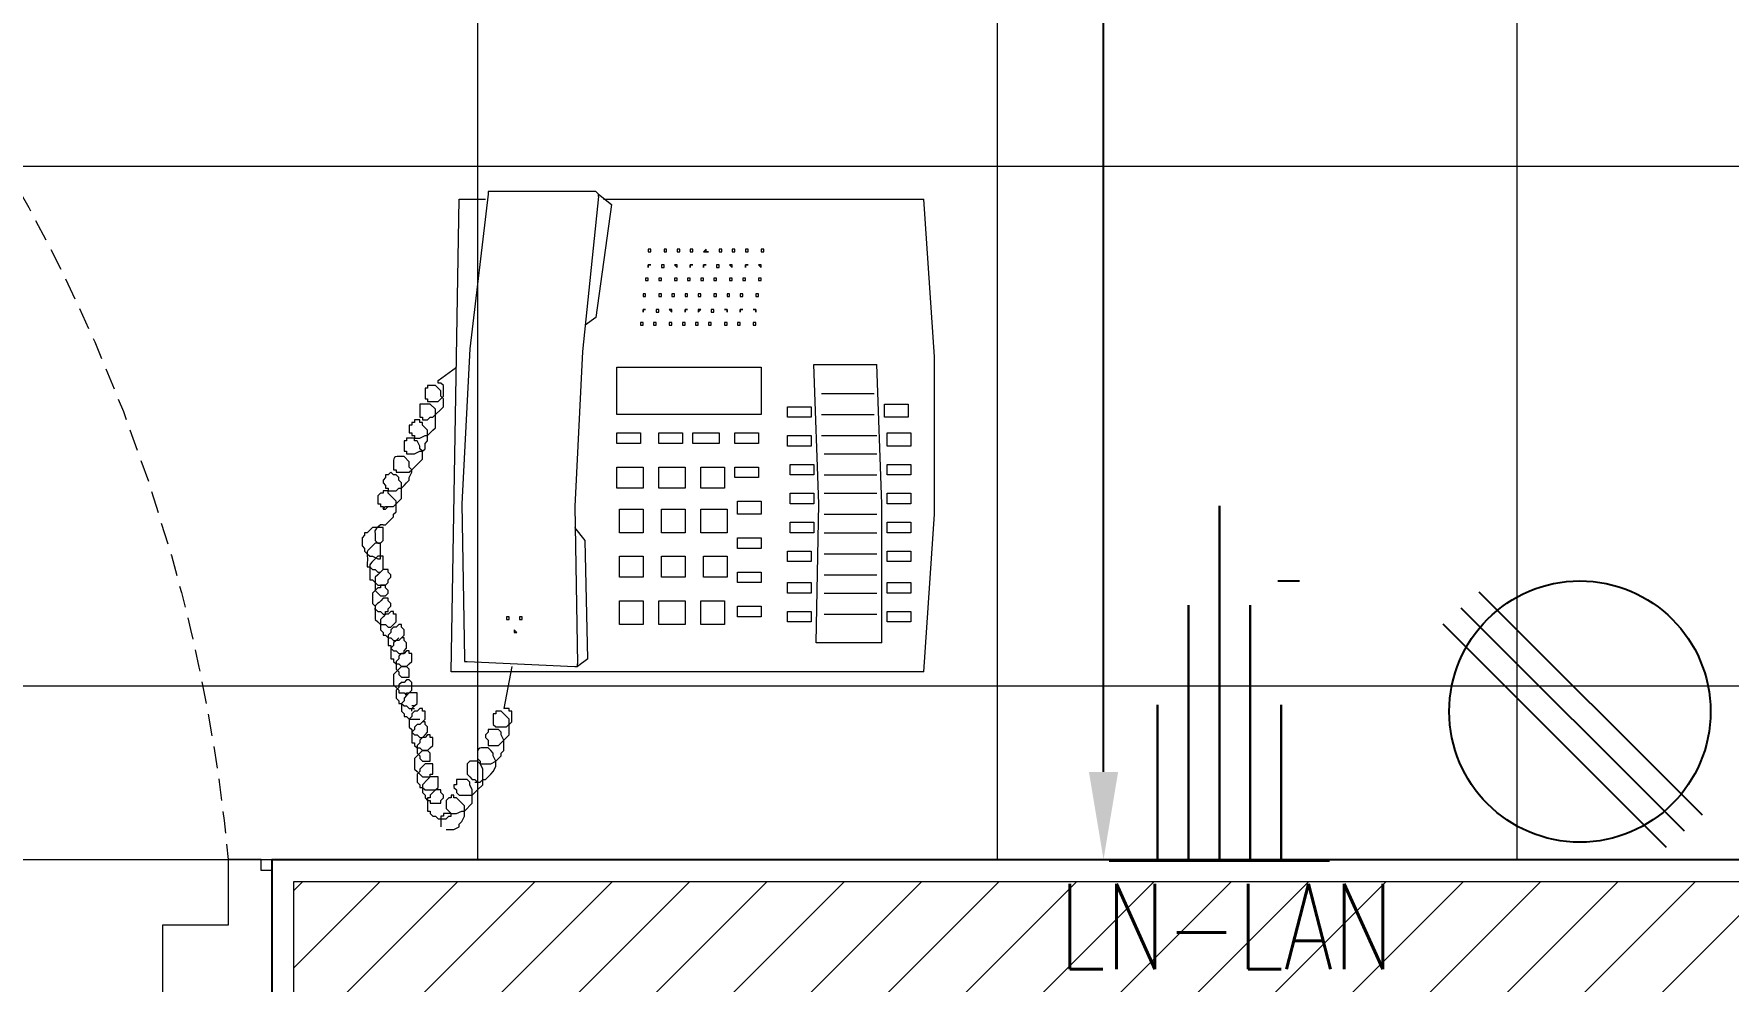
# Model space of a CAD drawing. Header units: inches. Extents: x 112 to 4169, y -2569 to 841.
# Drawn here: x 742.41 to 781.12, y -2163.07 to -2141.42 of the extents above; entities that cross this region are included whole.
import ezdxf

# ---------------------------------------------------------------- set-up
doc = ezdxf.new("R2010")
doc.units = ezdxf.units.IN
doc.header["$MEASUREMENT"] = 0
doc.linetypes.add('DASHED', pattern=[0.75, 0.5, -0.25])
doc.layers.get('Defpoints').update_dxf_attribs({"lineweight": 0})
for name, color, linetype, lineweight in [('DOOR', 115, 'Continuous', 15), ('E-LAN', 6, 'Continuous', 30), ('FLOOR TILE', 40, 'Continuous', 15), ('HACTH', 8, 'Continuous', 9), ('Plaster Line', 254, 'Continuous', 15)]:
    doc.layers.add(name, color=color, linetype=linetype, lineweight=lineweight)
for name, color, linetype in [('Layer 1', 7, 'Continuous'), ('Sockets', 7, 'Continuous'), ('wall 05', 253, 'Continuous')]:
    doc.layers.add(name, color=color, linetype=linetype)
doc.styles.get("Standard").update_dxf_attribs({"font": 'arial.ttf'})
doc.styles.add('TAVE1', font='ROMANS.shx', dxfattribs={"width": 0.75})
doc.dimstyles.get("Standard").update_dxf_attribs({"dimtxt": 3, "dimasz": 2, "dimexe": 0.18, "dimexo": 0.0625, "dimgap": 0.09, "dimtad": 0, "dimtih": 1, "dimtoh": 1, "dimdec": 0, "dimzin": 0, "dimdsep": 46, "dimtxsty": 'Standard', "dimcen": 0.09, "dimclrd": 5, "dimadec": 0, "dimazin": 0, "dimtfac": 1, "dimtdec": 0, "dimtofl": 0, "dimtmove": 0, "dimatfit": 3, "dimfxl": 1, "dimtolj": 1, "dimtzin": 0, "dimarcsym": 0})

# ---------------------------------------------------------------- blocks, each defined once
blk = doc.blocks.new('A$C5AAA0143')
at = {"layer": 'Defpoints'}
blk.add_lwpolyline([(-39.75, 5), (-40, 5), (-40, 4.75), (-39.75, 4.75)], close=True, dxfattribs=at)
at = {"layer": 'DOOR'}
blk.add_lwpolyline([(-39, 5), (-39, 3.5), (-37.5, 3.5), (-37.5, 0.25), (-37.75, 0.25), (-37.75, 0), (-39.75, 0), (-39.75, 0.25), (-40, 0.25), (-40, 4.75), (-39.75, 4.75), (-39.75, 5), (-39, 5)], dxfattribs=at)
at = {"layer": 'DOOR', "linetype": 'DASHED', "lineweight": 0}
blk.add_arc((-0.494, 1.362), 38.677, 92.9729, 174.603, dxfattribs=at)
at = {"layer": 'HACTH', "lineweight": 0, "ltscale": 10}
blk.add_line((-1.5, 5), (-39, 5), dxfattribs=at)
blk = doc.blocks.new('TELEPHONE')
at = {"layer": 'Layer 1', "lineweight": 9}
for points in [[(10.92, 14.4), (10.74, 14.4), (10.62, 14.34), (10.62, 14.28), (10.56, 14.22), (10.5, 14.1), (10.5, 13.86), (10.56, 13.8), (10.62, 13.74), (10.68, 13.68)], [(10.8, 14.1), (10.8, 14.04), (10.98, 14.04), (10.98, 14.1), (11.04, 14.1), (11.04, 14.34)], [(10.74, 14.04), (10.68, 14.04), (10.56, 13.98), (10.5, 13.98), (10.32, 13.8), (10.32, 13.5), (10.38, 13.38), (10.38, 13.32), (10.44, 13.26)], [(10.92, 13.92), (10.86, 13.98), (10.8, 14.04), (10.68, 14.04)], [(11.1, 13.5), (11.16, 13.5), (11.28, 13.62), (11.28, 13.68), (11.34, 13.68), (11.34, 13.98), (11.28, 13.98), (11.28, 14.04), (11.22, 14.1), (11.16, 14.1), (11.1, 14.16), (10.92, 14.16), (10.86, 14.1), (10.8, 14.1)], [(10.5, 13.62), (10.32, 13.62), (10.26, 13.56), (10.2, 13.5), (10.08, 13.38), (10.08, 13.02), (10.14, 12.9), (10.2, 12.84)], [(10.68, 13.5), (10.68, 13.56), (10.62, 13.62), (10.5, 13.62)], [(10.68, 13.68), (10.74, 13.68), (10.74, 13.62), (10.8, 13.62), (10.8, 13.68), (10.86, 13.68), (10.92, 13.74), (10.92, 13.8)], [(10.92, 13.8), (10.92, 13.92)], [(11.1, 13.8), (11.04, 13.8), (11.04, 13.74), (10.98, 13.68), (10.98, 13.62), (11.04, 13.56)], [(11.04, 13.561), (11.04, 13.5), (11.1, 13.5)], [(11.16, 13.2), (11.28, 13.2), (11.34, 13.26), (11.46, 13.38), (11.46, 13.56), (11.4, 13.62), (11.4, 13.68), (11.34, 13.74), (11.28, 13.74), (11.28, 13.8), (11.1, 13.8)], [(10.26, 13.32), (10.14, 13.32), (10.08, 13.26), (10.02, 13.26), (9.96, 13.2), (9.9, 13.14), (9.84, 13.08), (9.78, 12.96), (9.78, 12.84), (9.84, 12.72), (9.84, 12.66), (9.9, 12.6), (9.96, 12.54)], [(10.44, 13.08), (10.44, 13.14), (10.38, 13.2), (10.32, 13.26), (10.26, 13.26), (10.2, 13.32), (10.14, 13.32)], [(10.44, 13.26), (10.68, 13.26), (10.68, 13.38), (10.74, 13.38)], [(10.74, 13.38), (10.74, 13.44), (10.68, 13.5)], [(11.22, 13.5), (11.16, 13.5), (11.1, 13.44)], [(11.1, 13.44), (11.1, 13.26)], [(11.1, 13.26), (11.1, 13.2), (11.16, 13.2)], [(11.22, 12.96), (11.22, 12.9), (11.4, 12.9), (11.46, 12.96), (11.52, 13.021), (11.52, 13.08), (11.58, 13.14), (11.58, 13.32), (11.52, 13.38), (11.52, 13.44), (11.46, 13.44), (11.4, 13.5), (11.16, 13.5)], [(11.34, 13.2), (11.28, 13.2), (11.28, 13.14), (11.22, 13.14), (11.22, 12.96)], [(11.34, 12.6), (11.46, 12.6), (11.52, 12.66), (11.58, 12.72), (11.64, 12.78), (11.64, 13.021), (11.58, 13.08), (11.52, 13.14), (11.46, 13.2), (11.34, 13.2)], [(10.02, 12.9), (9.9, 12.9), (9.78, 12.84), (9.72, 12.78), (9.66, 12.72), (9.66, 12.66), (9.6, 12.6), (9.6, 12.36), (9.66, 12.24), (9.66, 12.18), (9.72, 12.12)], [(10.2, 12.78), (10.14, 12.84), (10.14, 12.9), (10.02, 12.9)], [(10.2, 12.84), (10.38, 12.84), (10.44, 12.9), (10.44, 12.96)], [(10.44, 12.96), (10.44, 13.08)], [(11.4, 12.84), (11.28, 12.84), (11.28, 12.78)], [(11.28, 12.24), (11.34, 12.24), (11.4, 12.3), (11.46, 12.3), (11.52, 12.36), (11.52, 12.42), (11.58, 12.48), (11.58, 12.66), (11.52, 12.72), (11.52, 12.78), (11.46, 12.84), (11.4, 12.84)], [(11.28, 12.78), (11.28, 12.66), (11.34, 12.6)], [(9.9, 12.48), (9.72, 12.48), (9.48, 12.24), (9.48, 11.88), (9.6, 11.76)], [(9.96, 12.36), (9.96, 12.48), (9.78, 12.48)], [(11.34, 12.6), (11.28, 12.54), (11.22, 12.48), (11.22, 12.3)], [(11.4, 11.94), (11.46, 11.94), (11.52, 12), (11.58, 12), (11.64, 12.061), (11.64, 12.12), (11.7, 12.18), (11.7, 12.42), (11.64, 12.42), (11.64, 12.48), (11.58, 12.54), (11.52, 12.54), (11.46, 12.6), (11.34, 12.6)], [(9.66, 12.06), (9.54, 12.06), (9.42, 11.94), (9.42, 11.7), (9.48, 11.7), (9.48, 11.64), (9.6, 11.64)], [(9.84, 12), (9.78, 12.06), (9.66, 12.06)], [(9.72, 12.12), (9.96, 12.12), (9.96, 12.18), (10.02, 12.24)], [(9.84, 11.82), (9.84, 12)], [(10.02, 12.24), (10.02, 12.3), (9.96, 12.36)], [(11.22, 12.3), (11.28, 12.3), (11.28, 12.24)], [(11.4, 12.24), (11.34, 12.18), (11.34, 12.06), (11.4, 12)], [(11.46, 11.64), (11.52, 11.64), (11.58, 11.7), (11.64, 11.7), (11.7, 11.76), (11.7, 11.82), (11.76, 11.88), (11.76, 12.061), (11.7, 12.12), (11.7, 12.18), (11.64, 12.24), (11.58, 12.24), (11.52, 12.3), (11.46, 12.3), (11.4, 12.24)], [(11.4, 12), (11.4, 11.94)], [(11.52, 12), (11.46, 11.94)], [(9.42, 10.68), (9.6, 11.64)], [(9.6, 11.76), (9.66, 11.7), (9.78, 11.7), (9.78, 11.76), (9.84, 11.76), (9.84, 11.82)], [(11.46, 11.94), (11.4, 11.88), (11.4, 11.7)], [(11.4, 11.7), (11.46, 11.7), (11.46, 11.64)], [(11.64, 11.28), (11.76, 11.28), (11.82, 11.34), (11.88, 11.4), (11.88, 11.46), (11.94, 11.52), (11.94, 11.7), (11.88, 11.76), (11.88, 11.82), (11.82, 11.82), (11.76, 11.88), (11.52, 11.88)], [(11.7, 11.7), (11.7, 11.64), (11.64, 11.64)], [(11.76, 10.98), (11.82, 10.98), (11.88, 11.04), (11.94, 11.04), (12, 11.1), (12, 11.16), (12.06, 11.22), (12.06, 11.4), (12, 11.46), (12, 11.52), (11.94, 11.52), (11.88, 11.58), (11.82, 11.58), (11.76, 11.64), (11.7, 11.64), (11.64, 11.58), (11.7, 11.58)], [(11.64, 11.58), (11.58, 11.52)], [(11.58, 11.52), (11.58, 11.34)], [(11.58, 11.34), (11.58, 11.28), (11.64, 11.28)], [(11.76, 11.28), (11.7, 11.22), (11.7, 11.04)], [(11.82, 11.34), (11.82, 11.28), (11.76, 11.28)], [(11.82, 10.68), (11.94, 10.68), (12.06, 10.8), (12.12, 10.86), (12.12, 11.1), (12.06, 11.16), (12, 11.22), (12, 11.28), (11.88, 11.28), (11.82, 11.34)], [(11.7, 11.04), (11.76, 10.98)], [(11.88, 10.92), (11.76, 10.92), (11.76, 10.86)], [(11.76, 10.32), (11.82, 10.32), (11.88, 10.38), (11.94, 10.38), (12, 10.44), (12, 10.5), (12.06, 10.56), (12.06, 10.74), (12, 10.8), (12, 10.86), (11.94, 10.92), (11.88, 10.92)], [(11.76, 10.86), (11.76, 10.74)], [(0, 10.8), (-0.24, 7.2), (-0.24, 3.6), (0, 0)], [(0, 10.8), (10.8, 10.8)], [(7.44, -0.06), (7.8, 3.48), (7.98, 7.02), (7.92, 10.62)], [(7.68, 10.5), (7.92, 10.68)], [(7.68, 10.5), (7.74, 7.8), (7.98, 7.5)], [(7.98, 10.68), (7.92, 10.68), (7.92, 10.62)], [(10.44, 10.56), (7.98, 10.68)], [(9.96, -0.12), (10.38, 3.42), (10.56, 6.96), (10.5, 10.5)], [(10.5, 10.5), (10.5, 10.56), (10.44, 10.56)], [(10.8, 10.8), (10.62, 0)], [(11.76, 10.62), (11.7, 10.56), (11.7, 10.38)], [(11.76, 10.74), (11.82, 10.68)], [(11.82, 10.68), (11.76, 10.62)], [(11.88, 10.08), (11.88, 10.02), (11.94, 10.02), (12, 10.08), (12.06, 10.08), (12.12, 10.14), (12.12, 10.2), (12.18, 10.26), (12.18, 10.5), (12.12, 10.5), (12.12, 10.56), (12.06, 10.62), (12, 10.62), (11.94, 10.68), (11.82, 10.68)], [(0.96, 10.14), (2.46, 10.14)], [(0.96, 10.14), (0.96, 6.96), (1.08, 3.78)], [(2.46, 10.14), (2.4, 6.96), (2.52, 3.78)], [(11.7, 10.38), (11.76, 10.38), (11.76, 10.32)], [(11.94, 10.38), (11.88, 10.38), (11.88, 10.32), (11.82, 10.26), (11.82, 10.14), (11.88, 10.08)], [(11.94, 9.72), (12, 9.72), (12.06, 9.78), (12.12, 9.78), (12.18, 9.84), (12.18, 9.9), (12.24, 9.96), (12.24, 10.2), (12.18, 10.2), (12.18, 10.26), (12.12, 10.32), (12.06, 10.32), (12, 10.38), (11.94, 10.38)], [(12, 10.08), (11.94, 10.02)], [(12.12, 9.42), (12.18, 9.42), (12.24, 9.48), (12.3, 9.48), (12.36, 9.54), (12.42, 9.6), (12.42, 9.84), (12.36, 9.9), (12.36, 9.96), (12.3, 9.96), (12.24, 10.02), (12.18, 10.02), (12.12, 10.08), (12.06, 10.08), (12, 10.02)], [(4.56, 9.72), (5.1, 9.72)], [(4.56, 9.18), (4.56, 9.72)], [(5.1, 9.72), (5.1, 9.18)], [(6.06, 9.18), (5.46, 9.18), (5.46, 9.72), (6.06, 9.72)], [(6.06, 9.72), (6.06, 9.18)], [(6.96, 9.18), (6.42, 9.18), (6.42, 9.72), (6.96, 9.72)], [(6.96, 9.72), (6.96, 9.18)], [(9.3, 9.9), (9.36, 9.84), (9.36, 9.9), (9.3, 9.9)], [(11.94, 10.02), (11.88, 9.96), (11.88, 9.84), (11.94, 9.78), (11.94, 9.72)], [(12.12, 9.72), (12.06, 9.66), (12.06, 9.48)], [(12.18, 9.78), (12.12, 9.72)], [(0.84, 9.42), (0.3, 9.42), (0.3, 9.66), (0.84, 9.66)], [(0.84, 9.66), (0.84, 9.42)], [(2.28, 9.48), (1.08, 9.48)], [(3.12, 9.42), (2.58, 9.42), (2.58, 9.66), (3.12, 9.66)], [(3.12, 9.66), (3.12, 9.42)], [(4.26, 9.3), (3.72, 9.3), (3.72, 9.54), (4.26, 9.54)], [(4.26, 9.54), (4.26, 9.3)], [(9.24, 9.6), (9.18, 9.6), (9.18, 9.54), (9.24, 9.54), (9.24, 9.6)], [(9.18, 9.6), (9.18, 9.6)], [(9.54, 9.6), (9.48, 9.6), (9.48, 9.54), (9.54, 9.54), (9.54, 9.6)], [(9.48, 9.6), (9.48, 9.6)], [(12.06, 9.48), (12.12, 9.48), (12.12, 9.42)], [(12.3, 9.48), (12.3, 9.42), (12.24, 9.42), (12.24, 9.36), (12.18, 9.3), (12.18, 9.24), (12.24, 9.18)], [(12.36, 8.82), (12.42, 8.82), (12.42, 8.88), (12.48, 8.88), (12.6, 9), (12.6, 9.24), (12.54, 9.3), (12.54, 9.36), (12.48, 9.42), (12.42, 9.42), (12.36, 9.48), (12.3, 9.48)], [(0.84, 8.76), (0.3, 8.76), (0.3, 9), (0.84, 9)], [(0.84, 9), (0.84, 8.76)], [(2.28, 9), (1.08, 9)], [(3.12, 8.76), (2.58, 8.76), (2.58, 9), (3.12, 9)], [(3.12, 9), (3.12, 8.76)], [(5.1, 9.18), (4.56, 9.18)], [(12.36, 9.06), (12.3, 9.06), (12.24, 9)], [(12.24, 9), (12.24, 8.94), (12.3, 8.88), (12.3, 8.82), (12.36, 8.82)], [(12.3, 8.46), (12.36, 8.46), (12.42, 8.52), (12.48, 8.58), (12.54, 8.64), (12.54, 8.94), (12.42, 9.06), (12.36, 9.06)], [(2.28, 8.58), (1.08, 8.58)], [(4.26, 8.52), (3.72, 8.52), (3.72, 8.76), (4.26, 8.76)], [(4.26, 8.76), (4.26, 8.52)], [(4.5, 8.64), (5.04, 8.64)], [(4.5, 8.16), (4.5, 8.64)], [(5.04, 8.64), (5.04, 8.16)], [(6, 8.16), (5.46, 8.16), (5.46, 8.64), (6, 8.64)], [(6, 8.64), (6, 8.16)], [(6.96, 8.16), (6.42, 8.16), (6.42, 8.64), (6.96, 8.64)], [(6.96, 8.64), (6.96, 8.16)], [(12.3, 8.82), (12.24, 8.76), (12.24, 8.7), (12.18, 8.64), (12.18, 8.58), (12.24, 8.52)], [(12.24, 8.52), (12.24, 8.46), (12.3, 8.46)], [(12.42, 8.52), (12.36, 8.46)], [(0.84, 8.04), (0.3, 8.04), (0.3, 8.28), (0.84, 8.28)], [(0.84, 8.28), (0.84, 8.04)], [(3.12, 8.04), (2.58, 8.04), (2.58, 8.28), (3.12, 8.28)], [(3.12, 8.28), (3.12, 8.04)], [(5.04, 8.16), (4.5, 8.16)], [(12.36, 8.46), (12.36, 8.22)], [(12.36, 8.22), (12.36, 8.16), (12.42, 8.16)], [(12.42, 7.5), (12.6, 7.5), (12.72, 7.62), (12.78, 7.62), (12.78, 7.68), (12.84, 7.74), (12.84, 7.92), (12.78, 7.98), (12.78, 8.04), (12.72, 8.1), (12.66, 8.16), (12.6, 8.16), (12.48, 8.22)], [(12.48, 8.22), (12.42, 8.22), (12.42, 8.16)], [(12.42, 8.16), (12.42, 7.92)], [(2.28, 8.1), (1.08, 8.1)], [(4.26, 7.74), (3.72, 7.74), (3.72, 7.98), (4.26, 7.98)], [(4.26, 7.98), (4.26, 7.74)], [(12.48, 7.86), (12.42, 7.86), (12.36, 7.8)], [(12.36, 7.8), (12.36, 7.5), (12.42, 7.5)], [(12.42, 7.92), (12.42, 7.86), (12.48, 7.86)], [(0.84, 7.38), (0.3, 7.38), (0.3, 7.62), (0.84, 7.62)], [(0.84, 7.62), (0.84, 7.38)], [(2.28, 7.62), (1.08, 7.62)], [(3.06, 7.38), (2.52, 7.38), (2.52, 7.62), (3.06, 7.62)], [(3.06, 7.62), (3.06, 7.38)], [(4.5, 7.62), (5.1, 7.62)], [(4.5, 7.08), (4.5, 7.62)], [(5.1, 7.62), (5.1, 7.08)], [(6, 7.08), (5.46, 7.08), (5.46, 7.62), (6, 7.62)], [(6, 7.62), (6, 7.08)], [(6.96, 7.08), (6.42, 7.08), (6.42, 7.62), (6.96, 7.62)], [(6.96, 7.62), (6.96, 7.08)], [(12.36, 7.44), (12.3, 7.44), (12.12, 7.26), (12.12, 7.2), (12.06, 7.14), (12.06, 6.9), (12.12, 6.84), (12.18, 6.78), (12.24, 6.72)], [(2.28, 7.2), (1.08, 7.2)], [(4.26, 6.9), (3.72, 6.9), (3.72, 7.2), (4.26, 7.2)], [(4.26, 7.2), (4.26, 6.9)], [(5.1, 7.08), (4.5, 7.08)], [(12.36, 7.08), (12.3, 7.02), (12.12, 7.02), (12.06, 6.96), (12, 6.9), (11.94, 6.84), (11.94, 6.48), (12, 6.42), (12, 6.36), (12.06, 6.3)], [(12.48, 6.96), (12.42, 6.96), (12.42, 7.02), (12.36, 7.02), (12.36, 7.08), (12.3, 7.08), (12.24, 7.02)], [(0.84, 6.72), (0.3, 6.72), (0.3, 6.96), (0.84, 6.96)], [(0.84, 6.96), (0.84, 6.72)], [(2.28, 6.72), (1.08, 6.72)], [(3.06, 6.72), (2.52, 6.72), (2.52, 6.96), (3.06, 6.96)], [(3.06, 6.96), (3.06, 6.72)], [(4.56, 6.6), (5.1, 6.6)], [(4.56, 6.12), (4.56, 6.6)], [(5.1, 6.6), (5.1, 6.12)], [(6.06, 6.12), (5.46, 6.12), (5.46, 6.6), (6.06, 6.6)], [(6.06, 6.6), (6.06, 6.12)], [(7.02, 6.12), (6.42, 6.12), (6.42, 6.6), (7.02, 6.6)], [(7.02, 6.6), (7.02, 6.12)], [(12.18, 6.66), (12.06, 6.66), (12, 6.6), (11.94, 6.6), (11.88, 6.54), (11.82, 6.48), (11.76, 6.42), (11.76, 6.36), (11.7, 6.24), (11.7, 6.18), (11.76, 6.12), (11.76, 6), (11.88, 5.88)], [(12.3, 6.54), (12.3, 6.6), (12.24, 6.6), (12.24, 6.66), (12.12, 6.66)], [(12.24, 6.72), (12.24, 6.66), (12.36, 6.66), (12.36, 6.72), (12.42, 6.72), (12.48, 6.78), (12.48, 6.84)], [(12.48, 6.84), (12.48, 6.96)], [(0.84, 6.06), (0.3, 6.06), (0.3, 6.3), (0.84, 6.3)], [(0.84, 6.3), (0.84, 6.06)], [(2.28, 6.3), (1.08, 6.3)], [(3.06, 6.06), (2.52, 6.06), (2.52, 6.3), (3.06, 6.3)], [(3.06, 6.3), (3.06, 6.06)], [(4.32, 6.12), (3.78, 6.12), (3.78, 6.36), (4.32, 6.36)], [(4.32, 6.36), (4.32, 6.12)], [(11.94, 6.24), (11.76, 6.24), (11.7, 6.18), (11.46, 5.94), (11.46, 5.76), (11.52, 5.7), (11.52, 5.64), (11.58, 5.52), (11.64, 5.52)], [(12.12, 6.12), (12.12, 6.18), (12.06, 6.18), (12.06, 6.24), (11.94, 6.24)], [(12.06, 6.3), (12.12, 6.3), (12.18, 6.24), (12.24, 6.3), (12.3, 6.3), (12.3, 6.36), (12.36, 6.42), (12.36, 6.48), (12.3, 6.54)], [(2.28, 5.82), (1.08, 5.82)], [(5.1, 6.12), (4.56, 6.12)], [(11.76, 5.82), (11.64, 5.82), (11.52, 5.76), (11.46, 5.76), (11.4, 5.7), (11.4, 5.58), (11.34, 5.52), (11.34, 5.28), (11.4, 5.22), (11.46, 5.16), (11.46, 5.1)], [(11.88, 5.7), (11.88, 5.76), (11.82, 5.76), (11.82, 5.82), (11.7, 5.82)], [(0.84, 5.34), (0.3, 5.34), (0.3, 5.64), (0.84, 5.64)], [(0.84, 5.64), (0.84, 5.34)], [(3.12, 5.4), (2.58, 5.4), (2.58, 5.64), (3.12, 5.64)], [(3.12, 5.64), (3.12, 5.4)], [(4.32, 5.34), (3.78, 5.34), (3.78, 5.58), (4.32, 5.58)], [(4.32, 5.58), (4.32, 5.34)], [(4.68, 5.58), (5.28, 5.58)], [(4.68, 5.34), (4.68, 5.58)], [(5.28, 5.58), (5.28, 5.34)], [(6.06, 5.34), (5.52, 5.34), (5.52, 5.58), (6.06, 5.58)], [(6.06, 5.58), (6.06, 5.34)], [(7.02, 5.34), (6.48, 5.34), (6.48, 5.58), (7.02, 5.58)], [(7.02, 5.58), (7.02, 5.34)], [(11.58, 5.46), (11.52, 5.46), (11.4, 5.4), (11.34, 5.4), (11.28, 5.34), (11.22, 5.28), (11.16, 5.22), (11.16, 4.8), (11.28, 4.68)], [(11.76, 5.34), (11.7, 5.34), (11.7, 5.4), (11.64, 5.4), (11.64, 5.46), (11.52, 5.46)], [(11.64, 5.52), (11.64, 5.46), (11.82, 5.46), (11.82, 5.52), (11.88, 5.52), (11.88, 5.7)], [(2.34, 5.4), (1.08, 5.4)], [(5.28, 5.34), (4.68, 5.34)], [(11.46, 5.04), (11.34, 5.04), (11.28, 4.98), (11.22, 4.98), (10.98, 4.74), (10.98, 4.56), (11.04, 4.5), (11.04, 4.38), (11.16, 4.26)], [(11.52, 4.92), (11.52, 4.98), (11.46, 4.98), (11.46, 5.04), (11.34, 5.04)], [(11.46, 5.1), (11.52, 5.1), (11.52, 5.04), (11.64, 5.04), (11.64, 5.1), (11.7, 5.1), (11.7, 5.16), (11.76, 5.16), (11.76, 5.22)], [(11.76, 5.22), (11.76, 5.34)], [(0.9, 4.68), (0.36, 4.68), (0.36, 4.98), (0.9, 4.98)], [(0.9, 4.98), (0.9, 4.68)], [(2.34, 4.92), (1.14, 4.92)], [(3.12, 4.74), (2.58, 4.74), (2.58, 4.98), (3.12, 4.98)], [(3.12, 4.98), (3.12, 4.74)], [(3.72, 4.92), (7.02, 4.92)], [(3.72, 3.84), (3.72, 4.92)], [(7.02, 4.92), (7.02, 3.84)], [(11.28, 4.68), (11.52, 4.68), (11.52, 4.8)], [(11.52, 4.8), (11.52, 4.92)], [(2.34, 4.44), (1.14, 4.44)], [(11.22, 4.62), (11.1, 4.62), (10.98, 4.5), (10.98, 4.26), (11.04, 4.2), (11.1, 4.2), (11.1, 4.14)], [(11.16, 4.26), (11.34, 4.26), (11.34, 4.32), (11.4, 4.32), (11.4, 4.5)], [(11.4, 4.5), (11.4, 4.56), (11.34, 4.56), (11.34, 4.62), (11.22, 4.62)], [(11.1, 4.14), (10.68, 3.84)], [(2.52, 3.78), (1.08, 3.78)], [(7.02, 3.84), (3.72, 3.84)], [(3.84, 2.82), (3.9, 2.82), (3.9, 2.88), (3.84, 2.88), (3.84, 2.82)], [(4.2, 2.82), (4.26, 2.82), (4.26, 2.88), (4.2, 2.88), (4.2, 2.82)], [(4.5, 2.82), (4.56, 2.82), (4.56, 2.88), (4.5, 2.88), (4.5, 2.82)], [(4.86, 2.82), (4.92, 2.82), (4.92, 2.88), (4.86, 2.88), (4.86, 2.82)], [(5.16, 2.82), (5.22, 2.82), (5.22, 2.88), (5.16, 2.88), (5.16, 2.82)], [(5.46, 2.82), (5.52, 2.82), (5.52, 2.88), (5.46, 2.88), (5.46, 2.82)], [(5.76, 2.82), (5.82, 2.82), (5.82, 2.88), (5.76, 2.88), (5.76, 2.82)], [(6.12, 2.82), (6.18, 2.82), (6.18, 2.88), (6.12, 2.88), (6.12, 2.82)], [(6.42, 2.82), (6.48, 2.82), (6.48, 2.88), (6.42, 2.88), (6.42, 2.82)], [(7.5, 2.7), (7.74, 2.88)], [(4.8, 2.52), (4.86, 2.52), (4.86, 2.58), (4.8, 2.58), (4.8, 2.52)], [(5.1, 2.52), (5.16, 2.52), (5.16, 2.58), (5.1, 2.52)], [(5.76, 2.52), (5.82, 2.52), (5.76, 2.58), (5.76, 2.52)], [(6.06, 2.52), (6.12, 2.52), (6.12, 2.58), (6.06, 2.58), (6.06, 2.52)], [(7.14, 0.12), (7.5, 2.7)], [(3.78, 2.16), (3.84, 2.16), (3.84, 2.22), (3.78, 2.22), (3.78, 2.16)], [(4.14, 2.16), (4.2, 2.16), (4.2, 2.22), (4.14, 2.22), (4.14, 2.16)], [(4.44, 2.16), (4.5, 2.16), (4.5, 2.22), (4.44, 2.22), (4.44, 2.16)], [(4.74, 2.16), (4.8, 2.16), (4.8, 2.22), (4.74, 2.22), (4.74, 2.16)], [(5.1, 2.16), (5.16, 2.16), (5.16, 2.22), (5.1, 2.22), (5.1, 2.16)], [(5.4, 2.16), (5.46, 2.16), (5.46, 2.22), (5.4, 2.22), (5.4, 2.16)], [(5.7, 2.16), (5.76, 2.16), (5.76, 2.22), (5.7, 2.22), (5.7, 2.16)], [(6, 2.16), (6.06, 2.16), (6.06, 2.22), (6, 2.22), (6, 2.16)], [(6.36, 2.16), (6.42, 2.16), (6.42, 2.22), (6.36, 2.22), (6.36, 2.16)], [(3.72, 1.8), (3.78, 1.8), (3.78, 1.86), (3.72, 1.86), (3.72, 1.8)], [(3.72, 1.5), (3.78, 1.5), (3.72, 1.56), (3.72, 1.5)], [(4.08, 1.8), (4.14, 1.8), (4.14, 1.86), (4.08, 1.86), (4.08, 1.8)], [(4.38, 1.8), (4.44, 1.8), (4.44, 1.86), (4.38, 1.86), (4.38, 1.8)], [(4.38, 1.5), (4.44, 1.5), (4.38, 1.56), (4.38, 1.5)], [(4.68, 1.5), (4.74, 1.5), (4.74, 1.56), (4.68, 1.56), (4.68, 1.5)], [(4.74, 1.8), (4.8, 1.8), (4.8, 1.86), (4.74, 1.86), (4.74, 1.8)], [(5.04, 1.8), (5.1, 1.8), (5.1, 1.86), (5.04, 1.86), (5.04, 1.8)], [(5.34, 1.8), (5.4, 1.8), (5.4, 1.86), (5.34, 1.86), (5.34, 1.8)], [(5.64, 1.8), (5.7, 1.8), (5.7, 1.86), (5.64, 1.86), (5.64, 1.8)], [(5.64, 1.5), (5.7, 1.5), (5.64, 1.56), (5.64, 1.5)], [(5.94, 1.5), (6, 1.5), (6, 1.56), (5.94, 1.56), (5.94, 1.5)], [(6, 1.8), (6.06, 1.8), (6.06, 1.86), (6, 1.86), (6, 1.8)], [(6.3, 1.8), (6.36, 1.8), (6.36, 1.86), (6.3, 1.86), (6.3, 1.8)], [(3.72, 1.2), (3.66, 1.2), (3.66, 1.14), (3.72, 1.14), (3.72, 1.2)], [(3.66, 1.2), (3.66, 1.2)], [(4.08, 1.2), (4.02, 1.2), (4.02, 1.14), (4.08, 1.14), (4.08, 1.2)], [(4.02, 1.2), (4.02, 1.2)], [(4.38, 1.2), (4.32, 1.2), (4.32, 1.14), (4.38, 1.14), (4.38, 1.2)], [(4.32, 1.2), (4.32, 1.2)], [(4.68, 1.2), (4.62, 1.2), (4.62, 1.14), (4.68, 1.14), (4.68, 1.2)], [(4.62, 1.2), (4.62, 1.2)], [(4.92, 1.2), (4.98, 1.2), (4.98, 1.14), (5.04, 1.2), (4.92, 1.2)], [(5.34, 1.2), (5.28, 1.2), (5.28, 1.14), (5.34, 1.14), (5.34, 1.2)], [(5.28, 1.2), (5.28, 1.2)], [(5.64, 1.2), (5.58, 1.2), (5.58, 1.14), (5.64, 1.14), (5.64, 1.2)], [(5.58, 1.2), (5.58, 1.2)], [(5.94, 1.2), (5.88, 1.2), (5.88, 1.14), (5.94, 1.14), (5.94, 1.2)], [(5.88, 1.2), (5.88, 1.2)], [(6.3, 1.2), (6.24, 1.2), (6.24, 1.14), (6.3, 1.14), (6.3, 1.2)], [(6.24, 1.2), (6.24, 1.2)], [(7.32, 0), (0, 0)], [(7.44, -0.12), (7.14, 0.12)], [(10.62, 0), (10.02, 0)], [(7.44, -0.06), (7.44, -0.12), (7.5, -0.18)], [(7.5, -0.18), (9.96, -0.18), (9.96, -0.12)]]:
    blk.add_lwpolyline(points, dxfattribs=at)
for points, knots in [([(9.96, 12.54), (9.96, 12.54), (10.02, 12.54), (10.02, 12.54), (10.178, 12.522), (10.218, 12.562), (10.2, 12.72), (10.2, 12.72), (10.2, 12.78), (10.2, 12.78)], [0, 0, 0, 0, 1, 1, 1, 2, 2, 2, 3, 3, 3, 3]), ([(12.24, 9.18), (12.24, 9.18), (12.24, 9.12), (12.24, 9.12), (12.24, 9.12), (12.36, 9.12), (12.36, 9.12), (12.5, 9.292), (12.559, 9.221), (12.54, 9.42), (12.54, 9.42), (12.54, 9.6), (12.54, 9.6), (12.54, 9.6), (12.48, 9.66), (12.48, 9.66), (12.48, 9.66), (12.42, 9.72), (12.42, 9.72), (12.42, 9.72), (12.3, 9.72), (12.3, 9.72), (12.3, 9.72), (12.24, 9.78), (12.24, 9.78), (12.24, 9.78), (12.18, 9.78), (12.18, 9.78), (12.18, 9.78), (12.12, 9.72), (12.12, 9.72)], [0, 0, 0, 0, 1, 1, 1, 2, 2, 2, 3, 3, 3, 4, 4, 4, 5, 5, 5, 6, 6, 6, 7, 7, 7, 8, 8, 8, 9, 9, 9, 10, 10, 10, 10]), ([(12.42, 8.16), (12.42, 8.16), (12.48, 8.16), (12.48, 8.16), (12.746, 8.43), (12.641, 8.255), (12.66, 8.64), (12.66, 8.64), (12.66, 8.7), (12.66, 8.7), (12.66, 8.7), (12.6, 8.7), (12.6, 8.7), (12.6, 8.7), (12.54, 8.76), (12.54, 8.76), (12.54, 8.76), (12.48, 8.82), (12.48, 8.82), (12.48, 8.82), (12.3, 8.82), (12.3, 8.82)], [0, 0, 0, 0, 1, 1, 1, 2, 2, 2, 3, 3, 3, 4, 4, 4, 5, 5, 5, 6, 6, 6, 7, 7, 7, 7]), ([(12.48, 7.86), (12.48, 7.86), (12.54, 7.86), (12.54, 7.86), (12.806, 8.13), (12.701, 7.955), (12.72, 8.34), (12.72, 8.34), (12.72, 8.4), (12.72, 8.4), (12.72, 8.4), (12.66, 8.4), (12.66, 8.4), (12.66, 8.4), (12.6, 8.46), (12.6, 8.46), (12.6, 8.46), (12.54, 8.46), (12.54, 8.46), (12.54, 8.46), (12.48, 8.52), (12.48, 8.52), (12.48, 8.52), (12.42, 8.52), (12.42, 8.52)], [0, 0, 0, 0, 1, 1, 1, 2, 2, 2, 3, 3, 3, 4, 4, 4, 5, 5, 5, 6, 6, 6, 7, 7, 7, 8, 8, 8, 8]), ([(12.36, 7.44), (12.36, 7.44), (12.42, 7.44), (12.42, 7.44), (12.605, 7.627), (12.525, 7.492), (12.54, 7.8), (12.54, 7.8), (12.48, 7.86), (12.48, 7.86)], [0, 0, 0, 0, 1, 1, 1, 2, 2, 2, 3, 3, 3, 3]), ([(11.88, 5.88), (11.88, 5.88), (11.94, 5.88), (11.94, 5.88), (12.098, 5.862), (12.138, 5.901), (12.12, 6.06), (12.12, 6.06), (12.12, 6.12), (12.12, 6.12)], [0, 0, 0, 0, 1, 1, 1, 2, 2, 2, 3, 3, 3, 3]), ([(3.84, 2.52), (3.84, 2.52), (3.9, 2.52), (3.9, 2.52), (3.9, 2.52), (3.84, 2.52), (3.84, 2.52), (3.84, 2.52), (3.84, 2.58), (3.84, 2.58), (3.84, 2.58), (3.84, 2.52), (3.84, 2.52)], [0, 0, 0, 0, 1, 1, 1, 2, 2, 2, 3, 3, 3, 4, 4, 4, 4]), ([(4.14, 2.52), (4.14, 2.52), (4.2, 2.52), (4.2, 2.52), (4.2, 2.52), (4.2, 2.58), (4.2, 2.58), (4.2, 2.58), (4.2, 2.52), (4.2, 2.52), (4.2, 2.52), (4.14, 2.52), (4.14, 2.52)], [0, 0, 0, 0, 1, 1, 1, 2, 2, 2, 3, 3, 3, 4, 4, 4, 4]), ([(4.5, 2.52), (4.5, 2.52), (4.56, 2.52), (4.56, 2.52), (4.56, 2.52), (4.5, 2.52), (4.5, 2.52), (4.5, 2.52), (4.5, 2.58), (4.5, 2.58), (4.5, 2.58), (4.5, 2.52), (4.5, 2.52)], [0, 0, 0, 0, 1, 1, 1, 2, 2, 2, 3, 3, 3, 4, 4, 4, 4]), ([(5.4, 2.52), (5.4, 2.52), (5.46, 2.52), (5.46, 2.52), (5.46, 2.52), (5.46, 2.58), (5.46, 2.58), (5.46, 2.58), (5.46, 2.52), (5.46, 2.52), (5.46, 2.52), (5.4, 2.52), (5.4, 2.52)], [0, 0, 0, 0, 1, 1, 1, 2, 2, 2, 3, 3, 3, 4, 4, 4, 4]), ([(6.36, 2.52), (6.36, 2.52), (6.42, 2.52), (6.42, 2.52), (6.42, 2.52), (6.42, 2.58), (6.42, 2.58), (6.42, 2.58), (6.42, 2.52), (6.42, 2.52), (6.42, 2.52), (6.36, 2.52), (6.36, 2.52)], [0, 0, 0, 0, 1, 1, 1, 2, 2, 2, 3, 3, 3, 4, 4, 4, 4]), ([(4.02, 1.5), (4.02, 1.5), (4.08, 1.5), (4.08, 1.5), (4.08, 1.5), (4.08, 1.56), (4.08, 1.56), (4.08, 1.56), (4.08, 1.5), (4.08, 1.5), (4.08, 1.5), (4.02, 1.5), (4.02, 1.5)], [0, 0, 0, 0, 1, 1, 1, 2, 2, 2, 3, 3, 3, 4, 4, 4, 4]), ([(4.98, 1.5), (4.98, 1.5), (5.04, 1.5), (5.04, 1.5), (5.04, 1.5), (5.04, 1.56), (5.04, 1.56), (5.04, 1.56), (5.04, 1.5), (5.04, 1.5), (5.04, 1.5), (4.98, 1.5), (4.98, 1.5)], [0, 0, 0, 0, 1, 1, 1, 2, 2, 2, 3, 3, 3, 4, 4, 4, 4]), ([(5.28, 1.5), (5.28, 1.5), (5.34, 1.5), (5.34, 1.5), (5.34, 1.5), (5.34, 1.56), (5.34, 1.56), (5.34, 1.56), (5.34, 1.5), (5.34, 1.5), (5.34, 1.5), (5.28, 1.5), (5.28, 1.5)], [0, 0, 0, 0, 1, 1, 1, 2, 2, 2, 3, 3, 3, 4, 4, 4, 4]), ([(6.24, 1.5), (6.24, 1.5), (6.3, 1.5), (6.3, 1.5), (6.3, 1.5), (6.3, 1.56), (6.3, 1.56), (6.3, 1.56), (6.3, 1.5), (6.3, 1.5), (6.3, 1.5), (6.24, 1.5), (6.24, 1.5)], [0, 0, 0, 0, 1, 1, 1, 2, 2, 2, 3, 3, 3, 4, 4, 4, 4])]:
    blk.add_open_spline(points, degree=3, knots=knots, dxfattribs=at)
blk = doc.blocks.new('ASDSAETR')
for p, q in [((51404.003, -7188.311), (51404.003, -7197.304)), ((51404.003, -7190.285), (51410.363, -7190.285)), ((51404.003, -7191.546), (51414.426, -7191.546)), ((51404.003, -7192.807), (51418.489, -7192.807)), ((51404.003, -7194.068), (51414.426, -7194.068)), ((51404.003, -7195.329), (51410.363, -7195.329))]:
    blk.add_line(p, q)
blk = doc.blocks.new('*D356')
at = {"color": 0, "lineweight": -2, "transparency": 16777216}
for p, q in [((707.852, -2165.226), (707.852, -2111.31)), ((763.375, -2111.502), (763.375, -2111.67))]:
    blk.add_line(p, q, dxfattribs=at)
at = {"color": 5, "lineweight": -2, "transparency": 16777216}
for p, q in [((709.852, -2111.49), (732.634, -2111.49)), ((761.375, -2111.49), (738.593, -2111.49))]:
    blk.add_line(p, q, dxfattribs=at)
at = {"color": 5, "transparency": 16777216}
for points in [[(709.852, -2111.157), (709.852, -2111.824), (707.852, -2111.49)], [(761.375, -2111.157), (761.375, -2111.824), (763.375, -2111.49)]]:
    blk.add_solid(points, dxfattribs=at)
at = {"layer": 'Defpoints', "color": 0, "transparency": 16777216}
for p in [(707.852, -2111.49), (763.375, -2111.439), (707.852, -2165.289)]:
    blk.add_point(p, dxfattribs=at)
at = {"color": 0, "transparency": 16777216, "insert": (735.613, -2111.49), "char_height": 3, "attachment_point": 5}
blk.add_mtext('\\A1;56"', dxfattribs=at)
blk = doc.blocks.new('*D357')
at = {"color": 0, "lineweight": -2, "transparency": 16777216}
for p, q in [((766.786, -2115.379), (766.669, -2115.379)), ((747.914, -2160.289), (767.029, -2160.289))]:
    blk.add_line(p, q, dxfattribs=at)
at = {"color": 5, "lineweight": -2, "transparency": 16777216}
for p, q in [((766.849, -2117.379), (766.849, -2136.218)), ((766.849, -2158.289), (766.849, -2139.45))]:
    blk.add_line(p, q, dxfattribs=at)
at = {"color": 5, "transparency": 16777216}
for points in [[(766.515, -2117.379), (767.182, -2117.379), (766.849, -2115.379)], [(766.515, -2158.289), (767.182, -2158.289), (766.849, -2160.289)]]:
    blk.add_solid(points, dxfattribs=at)
at = {"layer": 'Defpoints', "color": 0, "transparency": 16777216}
for p in [(766.849, -2115.379), (747.852, -2160.289), (766.849, -2160.289)]:
    blk.add_point(p, dxfattribs=at)
at = {"color": 0, "transparency": 16777216, "insert": (766.849, -2137.834), "char_height": 3, "attachment_point": 5}
blk.add_mtext('\\A1;45"', dxfattribs=at)

msp = doc.modelspace()

# ---------------------------------------------------------------- hatches: boundary and pattern name
at = {"layer": 'FLOOR TILE'}
h = msp.add_hatch(dxfattribs=at)
h.set_pattern_fill('ANSI37', color=256, scale=95, angle=45, style=0)
h.set_pattern_definition([(90, (-140512.456, -173797.579), (-11.875, 3e-15), []), (180, (-140512.456, -173797.579), (-3e-15, -11.875), [])])
edge = h.paths.add_edge_path()
edge.add_line((732.322, -2092.935), (732.322, -2100.219))
edge.add_ellipse((730.722, -2100.219), major_axis=(1.6, 0), ratio=0.8, start_angle=270, end_angle=360, ccw=False)
edge.add_line((730.722, -2101.499), (729.322, -2101.499))
edge.add_line((729.322, -2101.499), (729.322, -2101.179))
edge.add_line((729.322, -2101.179), (728.922, -2101.179))
edge.add_line((728.922, -2101.179), (728.922, -2101.499))
edge.add_line((728.922, -2101.499), (708.322, -2101.499))
edge.add_line((708.322, -2101.499), (708.322, -2092.935))
edge.add_line((708.322, -2092.935), (707.852, -2092.935))
edge.add_line((707.852, -2092.935), (707.852, -2160.289))
edge.add_line((707.852, -2160.289), (800.292, -2160.289))
edge.add_line((800.292, -2160.289), (800.292, -2138.299))
edge.add_line((800.292, -2138.299), (799.852, -2138.299))
edge.add_line((799.852, -2138.299), (799.852, -2110.299))
edge.add_line((799.852, -2110.299), (800.292, -2110.299))
edge.add_line((800.292, -2110.299), (800.292, -2092.935))
edge.add_line((800.292, -2092.935), (732.322, -2092.935))
edge = h.paths.add_edge_path()
edge.add_line((800.292, -2092.935), (800.292, -2086.59))
edge.add_line((800.292, -2086.59), (765.052, -2086.59))
edge.add_line((765.052, -2086.59), (765.052, -2062.59))
edge.add_line((765.052, -2062.59), (707.852, -2062.59))
edge.add_line((707.852, -2062.59), (707.852, -2092.935))
edge.add_line((707.852, -2092.935), (708.322, -2092.935))
edge.add_line((708.322, -2092.935), (708.322, -2082.299))
edge.add_line((708.322, -2082.299), (708.322, -2069.099))
edge.add_line((708.322, -2069.099), (728.922, -2069.099))
edge.add_line((728.922, -2069.099), (728.922, -2069.319))
edge.add_line((728.922, -2069.319), (729.322, -2069.319))
edge.add_line((729.322, -2069.319), (729.322, -2069.099))
edge.add_line((729.322, -2069.099), (730.722, -2069.099))
edge.add_ellipse((730.722, -2069.979), major_axis=(-1.6, 0), ratio=0.55, start_angle=180, end_angle=270, ccw=False)
edge.add_line((732.322, -2069.979), (732.322, -2076.799))
edge.add_line((732.322, -2076.799), (733.322, -2076.799))
edge.add_line((733.322, -2076.799), (733.322, -2077.899))
edge.add_line((733.322, -2077.899), (733.322, -2080.649))
edge.add_line((733.322, -2080.649), (732.322, -2080.649))
edge.add_line((732.322, -2080.649), (732.322, -2081.419))
edge.add_ellipse((730.722, -2081.419), major_axis=(1.6, 0), ratio=0.55, start_angle=270.0003, end_angle=360, ccw=False)
edge.add_ellipse((730.722, -2083.579), major_axis=(-1.6, 0), ratio=0.8, start_angle=180, end_angle=269.9997, ccw=False)
edge.add_line((732.322, -2083.579), (732.322, -2084.699))
edge.add_line((732.322, -2084.699), (733.322, -2084.699))
edge.add_line((733.322, -2084.699), (733.322, -2088.699))
edge.add_line((733.322, -2088.699), (733.322, -2090.299))
edge.add_line((733.322, -2090.299), (732.322, -2090.299))
edge.add_line((732.322, -2090.299), (732.322, -2092.935))
edge.add_line((732.322, -2092.935), (800.292, -2092.935))
at = {"layer": 'HACTH'}
h = msp.add_hatch(dxfattribs=at)
h.set_pattern_fill('ANSI31', color=256, scale=10, style=0)
h.set_pattern_definition([(45, (-121872.999, -173770.7034), (-0.8838834765, 0.8838834765), [])])
h.paths.add_polyline_path([(826.352, -2164.789), (826.352, -2176.799), (830.352, -2176.799), (830.352, -2141.799), (826.352, -2141.799), (826.352, -2160.789), (748.352, -2160.789), (748.352, -2164.789), (761.352, -2164.789), (761.352, -2261.799), (665.352, -2261.799), (665.352, -2265.799), (765.352, -2265.799), (765.352, -2164.789)])

# ---------------------------------------------------------------- linework, layer by layer
msp.add_line((771.324, -2153.929), (770.829, -2153.929))
at = {"layer": 'FLOOR TILE'}
msp.add_lwpolyline([(707.852, -2160.289), (825.852, -2160.289), (825.852, -2069.299), (818.852, -2069.299), (818.852, -2062.59), (707.852, -2062.59)], close=True, dxfattribs=at)
at = {"layer": 'Plaster Line'}
msp.add_lwpolyline([(826.352, -2164.789), (765.352, -2164.789), (765.352, -2265.799), (665.352, -2265.799), (665.352, -2261.799), (761.352, -2261.799), (761.352, -2164.789), (748.352, -2164.789), (748.352, -2160.789), (826.352, -2160.789), (826.352, -2141.799), (830.352, -2141.799), (830.352, -2176.799), (826.352, -2176.799), (826.352, -2164.789)], close=True, dxfattribs=at)
at = {"layer": 'Sockets', "color": 5}
for p, q in [((775.013, -2154.537), (780.114, -2159.638)), ((775.013, -2154.537), (780.114, -2159.638)), ((775.013, -2154.537), (780.114, -2159.638)), ((775.426, -2154.169), (780.526, -2159.269)), ((775.426, -2154.169), (780.526, -2159.269)), ((775.426, -2154.169), (780.526, -2159.269)), ((774.601, -2154.906), (779.702, -2160.006)), ((774.601, -2154.906), (779.702, -2160.006))]:
    msp.add_line(p, q, dxfattribs=at)
msp.add_circle((777.733, -2156.909), 2.985, dxfattribs=at)
msp.add_circle((777.733, -2156.909), 2.985, dxfattribs=at)
msp.add_circle((777.733, -2156.909), 2.985, dxfattribs=at)
at = {"layer": 'wall 05'}
msp.add_lwpolyline([(825.852, -2165.289), (765.852, -2165.289), (765.852, -2266.299), (664.852, -2266.299), (664.852, -2261.299), (760.852, -2261.299), (760.852, -2165.289), (747.852, -2165.289), (747.852, -2160.289), (825.852, -2160.289)], dxfattribs=at)

# ---------------------------------------------------------------- block references
at = {"rotation": 180}
msp.add_blockref('TELEPHONE', (762.747, -2145.201), dxfattribs=at)
at = {"layer": 'E-LAN', "lineweight": 0, "xscale": 0.5599999999999999, "yscale": 0.5599999999999999, "zscale": 0.5599999999999999, "rotation": 90}
msp.add_blockref('ASDSAETR', (-3258.476, -30946.559), dxfattribs=at)
at = {"layer": 'HACTH', "xscale": -1}
msp.add_blockref('A$C5AAA0143', (707.852, -2165.289), dxfattribs=at)

# ---------------------------------------------------------------- texts
at = {"layer": 'E-LAN', "lineweight": 0, "style": 'TAVE1', "width": 0.75}
msp.add_text('LN-LAN', height=1.9513, dxfattribs=at).set_placement((765.826, -2162.797))

# ---------------------------------------------------------------- dimensions: what is measured, and where the dimension line sits
dim = msp.add_linear_dim(base=(707.852, -2111.49), p1=(763.375, -2111.439), p2=(707.852, -2165.289), dimstyle='Standard', override={"dimpost": '"'})
dim.commit()
dim.dimension.update_dxf_attribs({"geometry": '*D356', "text_midpoint": (735.613, -2111.49)})
dim = msp.add_linear_dim(base=(766.849, -2160.289), p1=(766.849, -2115.379), p2=(747.852, -2160.289), angle=90, dimstyle='Standard', override={"dimpost": '"'})
dim.commit()
dim.dimension.update_dxf_attribs({"geometry": '*D357', "text_midpoint": (766.849, -2137.834)})

doc.saveas('drawing.dxf')
